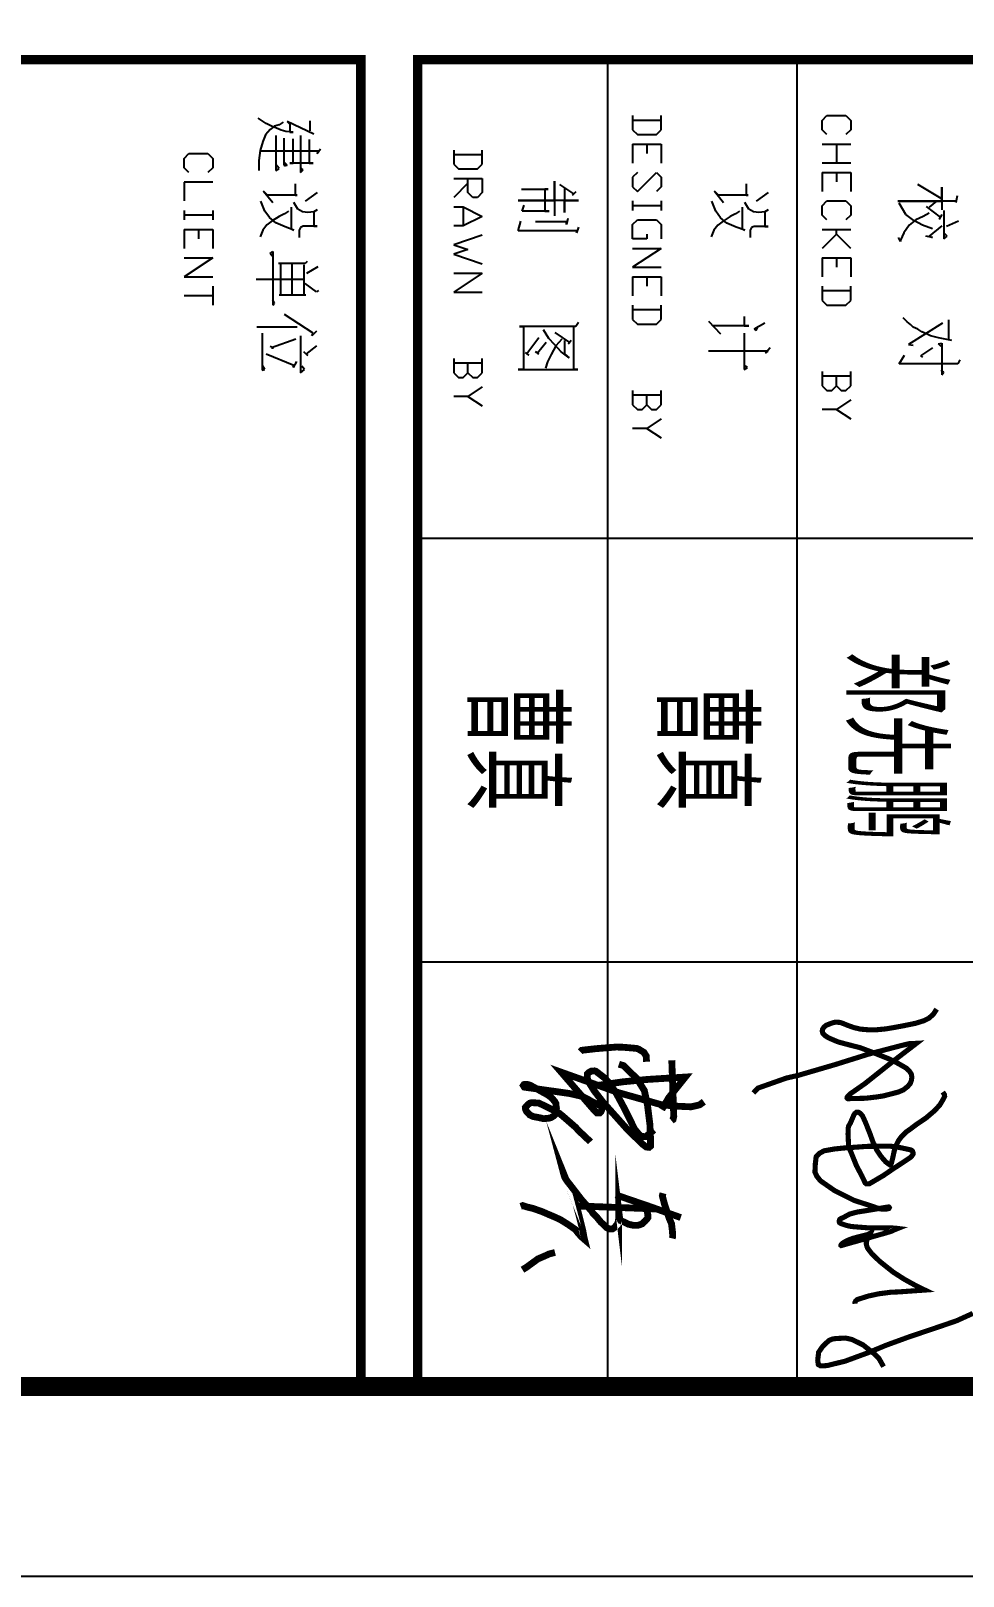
# Model space of a CAD drawing. Extents: x 2506385 to 2810062, y -487803 to -193521.
# Drawn here: x 2653321 to 2658238, y -450039 to -441887 of the extents above; entities that cross this region are included whole.
import ezdxf

# ---------------------------------------------------------------- set-up
doc = ezdxf.new("R2010")
doc.units = 0
doc.header["$LTSCALE"] = 1000
doc.header["$MEASUREMENT"] = 0
doc.layers.add('PUB_TITLE', color=4, linetype='Continuous')
doc.styles.add('TSSD_REIN', font='TSSDENG', dxfattribs={"width": 0.8, "bigfont": 'TSSDCHN'})

# ---------------------------------------------------------------- blocks, each defined once
blk = doc.blocks.new('EWW')
for points, const_width in [([(-158655.6386427155, 278982.1539243665), (-158616.7855607143, 278896.5663970364), (-158581.8899438141, 278794.822341376), (-158531.3507347314, 278644.7176825125), (-158487.5865178688, 278524.8368870141), (-158449.1990084744, 278432.5774198198), (-158403.4209011814, 278308.098344713), (-158380.7766795738, 278215.5034975661), (-158379.1952604598, 278197.3358586775), (-158379.1952604598, 278178.3782897703), (-158385.5209369196, 278167.3196870303), (-158396.5910665861, 278165.7399104973), (-158407.661000388, 278164.1600504569), (-158416.3590013834, 278164.9499804773), (-158436.1269361807, 278167.3196870303), (-158450.359904079, 278168.8994635614), (-158480.4070631193, 278189.4368925113), (-158497.0121596886, 278206.0247548665), (-158512.826546699, 278224.1923937541), (-158519.9429327159, 278239.9904095996), (-158523.1057709439, 278260.5277550402), (-158525.4780954814, 278311.871202149), (-158517.570804043, 278345.8368568821), (-158489.1050641148, 278403.4994101166), (-158444.1658493245, 278460.2535313009), (-158419.1359843167, 278486.3687397256), (-158374.6384465268, 278511.3726680144)], 27), ([(-160260.8268351874, 278791.4904703805), (-160233.7699567548, 278774.1146822656), (-160212.2537253259, 278749.7389232982), (-160200.0181951432, 278725.2934326921), (-160186.4233574776, 278681.8346713786), (-160173.7099151558, 278620.1444688165), (-160163.3613544761, 278564.4515212001), (-160156.6938924922, 278524.9350610292), (-160151.8914630546, 278475.2852993775), (-160151.8307447082, 278430.3795439345), (-160155.2031591649, 278389.2798832832), (-160163.4304950463, 278354.9289090531), (-160175.2915301363, 278321.752432744), (-160181.9488071094, 278305.5283440603), (-160185.589959888, 278296.6546880859), (-160189.5397755525, 278285.1485002614), (-160191.1325548741, 278276.4153432734), (-160191.6022406595, 278266.3308956954), (-160191.6022406595, 278255.4895884311), (-160189.4776861465, 278246.343219291), (-160185.2518851312, 278233.4446199164), (-160180.7824272683, 278221.915265983), (-160175.9187330271, 278209.3689451348), (-160167.4008872772, 278198.9322190327), (-160159.8884609512, 278192.8346674419), (-160152.3758387624, 278188.8478549672), (-160143.4549426793, 278188.3787739929), (-160132.1862052588, 278191.4275915436), (-160121.1523107348, 278202.4500340456), (-160110.1117567776, 278219.5789638087), (-160103.5383102952, 278234.3538035657), (-160088.0257522224, 278271.0378230433), (-160075.4492199777, 278317.2549508442), (-160057.4229223824, 278387.4850660702), (-160028.5315664357, 278464.1608065022), (-159995.9880999106, 278545.4352440983), (-159972.9051392882, 278590.6307825185), (-159950.0129517915, 278630.1743002357), (-159934.7514934617, 278646.8492645072), (-159918.0592366869, 278657.8070695372), (-159900.4131142816, 278660.665649157), (-159884.1977903231, 278657.8070695372), (-159868.9363319895, 278652.5664237458), (-159852.7210080309, 278638.7499555834), (-159834.5979528131, 278615.405055712), (-159823.1129797364, 278588.6302778511), (-159815.4708903639, 278559.0039352886), (-159802.743438503, 278509.662998484), (-159796.8546454834, 278470.7278566211), (-159790.6547147615, 278415.9386644419), (-159789.2239163185, 278360.6730423272), (-159788.5215421619, 278326.2548417873), (-159788.5215421619, 278322.7186543681), (-159789.4573881535, 278320.8088425845), (-159792.1430977008, 278318.8257081932), (-159794.5953354167, 278318.9423729815), (-159796.6973653811, 278319.525613416), (-159799.0328671804, 278321.2754182294), (-159814.7951539329, 278337.2038781699), (-159868.3916296682, 278413.8442099625), (-159919.1752790587, 278477.7363455906), (-159979.048440695, 278553.0642160675), (-160028.1827297455, 278616.8795249425), (-160080.313542953, 278684.7771794978), (-160078.2326664778, 278644.7545594941), (-160066.2388344875, 278595.7398150628), (-160023.7079835127, 278433.3795075826), (-159967.9487594648, 278255.2344624964), (-159911.6501214674, 278062.3195048003), (-159897.1709504707, 277999.1795522459), (-159844.2694060004, 277849.2424163353), (-159818.4339456467, 277824.6625566203)], 27), ([(-159823.3429259865, 278823.522297035), (-159809.4648666161, 278832.7647037604), (-159800.2129576153, 278833.5349251996), (-159786.3350941094, 278826.6030992763), (-159754.7613583284, 278807.9522660668), (-159724.4147207348, 278779.7335004685), (-159685.7604423522, 278734.3617539569), (-159653.4471179454, 278686.0267051007), (-159629.428507196, 278654.6132283327), (-159612.0281961618, 278629.6260022325), (-159589.1900675802, 278606.8115638774), (-159568.5178211576, 278591.2766910172), (-159539.2670517771, 278576.1021678802), (-159509.9955206385, 278567.07171193), (-159477.7107926144, 278560.1914122608), (-159449.730603589, 278553.3111961), (-159440.6908170658, 278549.8710462665), (-159438.8925746961, 278544.8649827158), (-159454.7116624808, 278523.2380699869), (-159480.9778313583, 278499.9698331621)], 27), ([(-159480.9778313583, 278499.9698331621), (-159516.5550606607, 278475.8224766268), (-159535.0763107094, 278467.6598664084), (-159556.3210723756, 278456.776386118), (-159603.1686060207, 278439.9069248587), (-159660.910969591, 278417.0515661403), (-159696.8636733128, 278400.7263457049), (-159706.1242004021, 278393.1078927983), (-159712.1163176878, 278387.1219953401), (-159717.5637326522, 278377.3268296747), (-159717.0190303272, 278368.6200621435), (-159709.9373125287, 278359.3690537894), (-159702.8557905967, 278355.0156282685), (-159659.8213690801, 278336.5136950728), (-159642.934617732, 278326.7185294065), (-159633.6738947763, 278325.0860574692), (-159617.8765480726, 278324.541900157), (-159601.534303183, 278323.9976593344), (-159532.3526032271, 278327.26277023), (-159508.3839382178, 278338.6904078336), (-159435.388930267, 278368.0758213201), (-159379.825571852, 278397.4613183187), (-159343.8728681339, 278414.3306960682), (-159339.5150536823, 278419.7724362127), (-159339.5150536823, 278427.3908891194), (-159339.5150536823, 278436.6418974726), (-159383.1082798487, 278510.7814105293), (-159414.1584667938, 278555.9479706525), (-159475.1898060611, 278648.6189797809), (-159481.7266256718, 278657.325747312), (-159487.7187429576, 278661.6791728321), (-159494.8002648896, 278666.5767556643), (-159501.88198269, 278667.1209129775), (-159509.5082069451, 278664.9442002168), (-159513.8662172633, 278662.2233301434), (-159515.5003242327, 278660.0466173841), (-159517.1346270668, 278656.2374326871), (-159518.224031715, 278654.0607199259), (-159528.574159317, 278607.2616878673), (-159532.3939308769, 278585.9473566022), (-159536.20723887, 278564.1803960204), (-159537.2966435163, 278547.8551755827), (-159537.5344243927, 278488.4701256142), (-159536.5454988165, 278420.6896369141), (-159534.5839045106, 278394.236125655), (-159527.7186182349, 278297.2400847259), (-159522.7784952598, 278251.1240886785), (-159513.3168141639, 278197.477159197), (-159499.2428891605, 278172.2672094069), (-159481.7716747655, 278155.7838192424), (-159443.917703355, 278151.4205394303), (-159400.2398632357, 278149.481331795), (-159378.8863961457, 278159.6622345126), (-159355.106153874, 278178.5696968539), (-159303.0885509981, 278253.3419723352), (-159252.1135408862, 278354.8154525356), (-159222.0111477359, 278448.040974333), (-159211.8678542397, 278476.8189292126), (-159207.0885369482, 278493.5293856347), (-159205.040174166, 278511.9449685151), (-159205.040174166, 278523.8810207471), (-159209.136703864, 278539.9094432881), (-159213.2334294284, 278541.9556284426), (-159215.9643839377, 278540.2505019843), (-159216.9885653297, 278538.8863507104), (-159216.9885653297, 278536.1581316749), (-159216.6471715311, 278534.1119465204), (-159216.3057777344, 278530.3606349071), (-159198.403267218, 278424.5698059131), (-159190.414887408, 278373.547875938), (-159180.0392972736, 278333.4700552006), (-159162.0547190572, 278300.3021805184), (-159154.6088870487, 278284.1969279079), (-159150.8439578658, 278279.7518908819), (-159144.6830044037, 278277.7004445372), (-159139.2066013275, 278277.7004445372), (-159134.4147486372, 278279.0681032711), (-159129.965073202, 278285.5645866417), (-159119.6312024465, 278315.4774552528), (-159114.084875338, 278340.7174689821), (-159111.0037130772, 278377.6540255533), (-159106.0727957862, 278441.7976126345), (-159106.6889890658, 278469.5000300645), (-159106.0714247285, 278557.6267911638), (-159104.8388423047, 278576.0950694503), (-159103.6064557454, 278585.9448512741), (-159097.4439353591, 278570.5546193682), (-159089.3832811324, 278554.5097451713), (-159078.9072119261, 278519.4200331299), (-159013.5503760374, 278288.0037742984), (-159014.5573212507, 278286.7051791172), (-159016.0361067748, 278286.7051791172), (-159017.1114090963, 278287.2423215099), (-159018.4556349295, 278287.9137495016), (-159020.3377077898, 278289.5252601914), (-159021.8162974475, 278290.8681161739), (-159023.2950829698, 278292.3452577544), (-159025.8491708136, 278295.2995409165), (-159027.7310478094, 278298.3881096765), (-159039.6860984026, 278318.6086145942), (-159051.4560559748, 278349.5500039933), (-159062.6064905508, 278391.0114340559), (-159071.8985520082, 278428.1410679314), (-159077.4736713639, 278439.8988242969), (-159078.0931943583, 278442.3741721935), (-159073.7569251268, 278440.5176403932), (-159068.8011329009, 278436.8046603035), (-159066.3232367879, 278434.9482120136), (-159062.6064905508, 278432.4728641161), (-159057.0311753287, 278428.1410679314), (-159044.590377968, 278424.5053354651), (-159033.4399433921, 278420.7923553754), (-159020.4311356975, 278420.7923553754), (-159009.9002241141, 278423.2677032724), (-158999.9886396604, 278426.9805998504), (-158969.6028289406, 278449.9735010937), (-158928.6917867421, 278492.7564918464), (-158872.9210066258, 278562.7455109772), (-158835.1158057565, 278621.7064088611), (-158798.5570937714, 278688.0193597395), (-158778.7341207305, 278729.4808733114), (-158773.969689226, 278661.6071863975), (-158769.3554866633, 278597.2843013201), (-158767.0017693604, 278547.9083720548), (-158759.1563714615, 278486.7762731323), (-158747.3045420556, 278431.7850679811), (-158728.475195369, 278372.2204694804), (-158721.4142393267, 278364.3830508795), (-158713.5686455632, 278360.4642998227), (-158706.5074936582, 278361.248050034)], 27), ([(-159772.1248534492, 277563.5868935939), (-159755.6580380185, 277540.9697916005), (-159748.8878771516, 277512.2268834803), (-159745.3544611468, 277495.1723898049), (-159748.9314898981, 277415.2700091852), (-159756.6512073504, 277339.1095869532), (-159819.4373721054, 277115.3070487408), (-159927.9108930791, 276811.5041437354), (-159731.4717662877, 276981.469069141), (-159713.9146321698, 276999.2300654035), (-159713.9146321698, 277007.6207996844), (-159713.9146321698, 277015.4121480812), (-159720.5142593591, 277021.405561524), (-159728.3136288358, 277024.4022682463), (-159735.5131271651, 277024.4022682463), (-159742.1127543545, 277024.4022682463), (-159750.5122561289, 277020.2069011061), (-159758.9117578997, 277002.2267721258), (-159773.7622901334, 276971.4157989826), (-159782.4007479774, 276957.0330987829), (-159791.5231245088, 276939.4007093739), (-159800.5470459184, 276920.4222348933), (-159802.9219819962, 276910.9330533263), (-159815.1413859057, 276857.2806121199), (-159821.1273007805, 276817.1312225028), (-159849.1838774013, 276616.811739102), (-159857.8931080273, 276611.1230849312), (-159862.9177143781, 276614.4693127912), (-159863.9226356505, 276617.8155406513), (-159864.2576964574, 276622.5002819244), (-159864.2576964574, 276628.1889360952), (-159862.9177143781, 276635.2159923306), (-159861.2429326458, 276642.2431599149), (-159859.2330901066, 276647.5971022202), (-159848.5140169396, 276667.3398688636), (-159843.154610934, 276677.0439519268), (-159809.6602820533, 276737.5411728146), (-159795.7269232853, 276757.8843274708), (-159773.7549778169, 276777.1568718241), (-159762.5216920769, 276783.2478260491), (-159750.5859016052, 276784.2017437275), (-159738.6501111316, 276786.1094677378), (-159717.6428691896, 276784.2017437275), (-159704.7520378961, 276778.9553635176), (-159697.5906680732, 276772.2781624636), (-159688.0418267699, 276756.5391331813), (-159685.1772266107, 276744.6156632658), (-159682.7281227449, 276717.5082334774), (-159685.7512434891, 276706.0313800913), (-159688.7746253891, 276691.5343255699), (-159693.0074122793, 276668.5806187973), (-159695.4262222594, 276659.5199040491), (-159702.6821298955, 276645.02284953), (-159722.0315651225, 276627.505482527), (-159731.1017108189, 276623.277267749), (-159741.9858334272, 276622.0691427556), (-159749.2417410596, 276628.1095450236), (-159757.7073148398, 276635.9621347799), (-159764.9632224722, 276645.6269120248), (-159767.3820324542, 276655.8956404193), (-159764.9632224722, 276693.9504642081), (-159760.730696738, 276702.4071164615), (-159746.8231922316, 276732.0053993454), (-159711.7366063411, 276800.3094459921), (-159703.8758656329, 276809.97411189), (-159696.6196968446, 276819.0348266382), (-159639.7382280158, 276884.4419343052), (-159626.4355565815, 276897.1269126832), (-159610.1092420968, 276912.8320921962), (-159591.36463994, 276933.973722829), (-159576.8525635174, 276948.4707773486), (-159565.3636078408, 276961.155755728), (-159560.5262490327, 276965.3840818545)], 36), ([(-159730.8173139228, 277341.6865119953), (-159792.3992967701, 277377.6508898288), (-159849.2442040166, 277423.079729991), (-159902.2992418541, 277465.6691980497), (-159889.7601852345, 277265.0294780154), (-159877.4117711617, 277137.8764938228), (-159859.1529157741, 277009.1657521524)], 36), ([(-159990.9811935781, 277394.4559641504), (-159695.471663086, 277404.8872605162), (-159678.3146171665, 277401.0463138227), (-159672.1142947136, 277393.3039585133)], 36), ([(-159289.6038619301, 277348.1770939264), (-159275.8786430417, 277344.4376965398), (-159233.4551917186, 277355.6558886957), (-159154.8470011933, 277381.8315590443), (-159128.6440969149, 277393.0496398499), (-159086.22064559, 277398.0354659148), (-159061.2655359677, 277399.2818945944), (-159051.2834398879, 277396.7890372365)], 36), ([(-159161.0857133104, 277441.6615831601), (-159218.4821781761, 277280.868386386), (-159250.9237945715, 277186.1374684707), (-159280.8698216586, 277098.8853453267)], 36), ([(-159970.3941487058, 277115.4147221847), (-159962.1466386656, 277141.3083482366), (-159936.2263032051, 277167.201974289), (-159894.9892753067, 277209.573311762), (-159831.3661114166, 277249.590754088), (-159755.9612380157, 277266.0684655081), (-159652.2793738695, 277279.0153342076), (-159573.3397786918, 277282.546288277), (-159538.0087524897, 277281.8696269318), (-159531.5955893828, 277274.8808743828), (-159533.3445389031, 277259.7385586346), (-159547.9195534813, 277240.5194612858), (-159624.8067379838, 277161.3331591748), (-159712.8472950517, 277082.6595029151), (-159771.2438526156, 277030.4759315038), (-159830.6756197738, 276984.5708883037), (-159879.028811468, 276954.6228691135), (-159898.9434106911, 276948.1706946888), (-159918.7524772699, 276949.2599000968), (-159927.1122836082, 276957.9741001013), (-159934.2000079511, 276970.8639586642), (-159934.927061178, 276986.8400476798), (-159932.3826360388, 276995.0096449805), (-159897.483819999, 277040.2969619278), (-159867.8276740483, 277067.5989165427), (-159811.8834875582, 277104.1693611355), (-159734.4899251035, 277145.7995668151), (-159627.3297484836, 277198.5808218517), (-159589.3772566582, 277230.546807026), (-159587.8889390083, 277257.3091695937), (-159623.6090849342, 277300.4262041231)], 36), ([(-159206.6415900423, 277314.0391752496), (-159222.157662051, 276904.5233099884)], 36), ([(-159983.1671994685, 277261.2286165738), (-160014.2043287049, 277259.2908286247), (-160023.9033336586, 277252.5085151293), (-160032.6324120017, 277247.663989584), (-160039.4218982777, 277236.0371505413), (-160049.1209032296, 277220.5347356014), (-160053.5304914957, 277208.8014479424), (-160054.4902330956, 277196.3361590202), (-160055.9299760687, 277184.8296870859), (-160055.9299760687, 277181.9531247751), (-160059.5613248891, 277139.8044831539), (-160060.7897941342, 277101.7640232481), (-160052.1910317263, 276995.0051910635), (-160043.5922693184, 276918.9242712487), (-160036.2219761538, 276911.5615010173)], 36), ([(-159208.6173605754, 277261.8926410479), (-159175.8022734525, 277268.1394255753), (-159160.8681718803, 277268.7610810446), (-159154.023320921, 277263.7881713402), (-159144.0670791029, 277255.0854401714), (-159135.3552369366, 277245.7611648836), (-159127.8883167265, 277237.6802005311), (-159121.6655350162, 277220.8965050112), (-159120.4211353662, 277215.9234839585), (-159120.4211353662, 277191.0588240861), (-159121.0432046133, 277188.5723135602), (-159126.0213255195, 277165.5725087458), (-159134.7331676877, 277148.7888132264), (-159145.3114787547, 277124.5456974749), (-159154.6453901681, 277119.5727877705), (-159201.3152083962, 277113.9782225965), (-159157.1344506221, 277113.9782225965), (-159144.0670791029, 277113.356567129), (-159126.6436559225, 277107.762001955), (-159107.9081941622, 277091.3873987147), (-159101.0633432029, 277081.4415793042), (-159101.0633432029, 277070.2524489583), (-159102.3077428511, 277062.7930287262), (-159106.0414641092, 277053.4687534384), (-159110.3972546163, 277048.4957323857), (-159138.4436462244, 277019.2223627474), (-159162.7119203641, 276999.3306125798), (-159183.8688036485, 276978.1955514764), (-159193.2027150637, 276973.2226417721), (-159257.3092753349, 276916.9780208585), (-159330.2175148113, 276860.9048757497), (-159346.7676384228, 276847.5211891383), (-159368.0462195559, 276832.5628201626), (-159381.4436899519, 276827.0518772807), (-159393.265094897, 276823.9028465976), (-159315.2437178048, 276855.3939328692), (-159227.7651645245, 276890.0342725199), (-159182.0556102025, 276902.6307292981), (-159094.5770569241, 276924.674500823), (-159055.1722867249, 276931.7600147193), (-159045.7153716946, 276934.1218155697), (-159060.6891687012, 276916.8017570926), (-159082.6289922057, 276897.6432330152), (-159097.7589594072, 276886.3074574494), (-159124.2363367269, 276848.5217615962), (-159149.4531228358, 276808.2169302758), (-159163.3397350034, 276778.5469393278), (-159178.261301175, 276743.0357475495), (-159192.7428225598, 276709.9394695838), (-159209.8586061208, 276660.8374840533), (-159216.880258458, 276630.5872590635), (-159224.3409109658, 276608.2283729096), (-159220.3912152036, 276597.2680625506)], 36), ([(-158976.9714967145, 276778.4350346625), (-158969.1086667741, 276747.0158791495), (-158957.875903344, 276723.4515403542), (-158943.2734675782, 276688.666003007), (-158918.5612313377, 276655.0027414034), (-158898.3424138541, 276626.9498563781), (-158885.9864263108, 276606.7518994156)], 36)]:
    blk.add_lwpolyline(points, dxfattribs=dict(const_width=const_width))
at = {"layer": 'PUB_TITLE'}
for p, q in [((-162743.9059572148, 283054.5627039662), (-162743.9059572148, 276074.9985142956)), ((-160507.7507766748, 283054.5627039662), (-160507.7507766748, 276074.9985142956)), ((-164551.3260381969, 278899.0359736122), (-164516.3260381671, 278892.0359736132)), ((-164523.3260381727, 278895.5359736122), (-164523.3260381727, 278587.5359736616)), ((-164516.3260381671, 278892.0359736132), (-164523.3260381727, 278895.5359736122)), ((-164418.3260380758, 278906.0359736104), (-164390.3260380479, 278843.0359736206)), ((-163788.3260374891, 278871.0359736159), (-163802.3260375021, 278801.0359736271)), ((-163686.8260373923, 278913.0359736094), (-163665.8260373736, 278902.5359736113)), ((-163665.8260373736, 278902.5359736113), (-163665.8260373736, 278594.5359736606)), ((-164537.3260381857, 278815.0359736253), (-164610.8260382547, 278692.5359736448)), ((-164596.8260382416, 278818.5359736243), (-164477.8260381299, 278818.5359736243)), ((-164523.3260381727, 278818.5359736243), (-164596.8260382416, 278818.5359736243)), ((-164523.3260381727, 278587.5359736616), (-164523.3260381727, 278818.5359736243)), ((-164523.3260381727, 278790.535973629), (-164491.8260381429, 278752.0359736355)), ((-164439.3260380926, 278811.5359736253), (-164495.3260381448, 278738.0359736374)), ((-164474.326038128, 278829.0359736234), (-164323.8260379864, 278829.0359736234)), ((-164453.3260381075, 278818.5359736243), (-164428.8260380852, 278804.5359736271)), ((-164428.8260380852, 278804.5359736271), (-164439.3260380926, 278811.5359736253)), ((-164393.8260380516, 278818.5359736243), (-164337.8260379995, 278752.0359736355)), ((-164337.8260379995, 278846.5359736197), (-164348.3260380107, 278836.0359736215)), ((-164348.3260380107, 278836.0359736215), (-164348.3260380107, 278832.5359736225)), ((-164323.8260379864, 278829.0359736234), (-164337.8260379995, 278846.5359736197)), ((-163896.8260375897, 278853.5359736187), (-163791.8260374891, 278853.5359736187)), ((-163879.3260375711, 278822.0359736243), (-163767.3260374668, 278643.5359736523)), ((-163802.3260375021, 278801.0359736271), (-163809.3260375077, 278773.0359736318)), ((-163774.3260374742, 278818.5359736243), (-163606.3260373177, 278818.5359736243)), ((-163770.8260374723, 278801.0359736271), (-163774.3260374742, 278818.5359736243)), ((-163756.8260374593, 278815.0359736253), (-163770.8260374723, 278801.0359736271)), ((-163620.3260373326, 278829.0359736234), (-163630.8260373401, 278815.0359736253)), ((-163606.3260373177, 278818.5359736243), (-163620.3260373326, 278829.0359736234)), ((-164460.326038115, 278752.0359736355), (-164442.8260380982, 278720.5359736402)), ((-164442.8260380982, 278720.5359736402), (-164425.3260380814, 278682.0359736467)), ((-164397.3260380554, 278717.0359736411), (-164421.8260380777, 278671.5359736485)), ((-164376.3260380367, 278769.5359736327), (-164397.3260380554, 278717.0359736411)), ((-164330.8260379939, 278769.5359736327), (-164337.8260379995, 278734.5359736383)), ((-164337.8260379995, 278752.0359736355), (-164330.8260379939, 278769.5359736327)), ((-163833.8260375301, 278713.5359736411), (-163847.8260375413, 278692.5359736448)), ((-163823.3260375189, 278738.0359736374), (-163833.8260375301, 278713.5359736411)), ((-163812.8260375115, 278759.0359736346), (-163823.3260375189, 278738.0359736374)), ((-163809.3260375077, 278773.0359736318), (-163812.8260375115, 278759.0359736346)), ((-163749.8260374519, 278769.5359736327), (-163707.8260374127, 278706.535973643)), ((-163707.8260374127, 278706.535973643), (-163700.8260374072, 278717.0359736411)), ((-164453.3260381075, 278629.5359736551), (-164512.8260381634, 278594.5359736606)), ((-164421.8260380777, 278671.5359736485), (-164453.3260381075, 278629.5359736551)), ((-164425.3260380814, 278682.0359736467), (-164397.3260380554, 278647.0359736523)), ((-164397.3260380554, 278647.0359736523), (-164355.3260380162, 278619.0359736569)), ((-163886.3260375785, 278636.5359736541), (-163907.326037599, 278615.5359736569)), ((-163872.3260375673, 278654.0359736513), (-163886.3260375785, 278636.5359736541)), ((-163858.3260375543, 278668.0359736485), (-163872.3260375673, 278654.0359736513)), ((-163847.8260375413, 278692.5359736448), (-163858.3260375543, 278668.0359736485)), ((-163767.3260374668, 278643.5359736523), (-163763.8260374649, 278668.0359736485)), ((-163665.8260373736, 278594.5359736606), (-163711.3260374146, 278622.535973656)), ((-164355.3260380162, 278619.0359736569), (-164316.8260379808, 278601.5359736597)), ((-164309.8260379734, 278601.5359736597), (-164330.8260379939, 278591.0359736606)), ((-164316.8260379808, 278601.5359736597), (-164309.8260379734, 278601.5359736597)), ((-164974.242418498, 278313.0178459128), (-164949.2424184757, 278338.0178459091)), ((-164974.242418498, 278213.0178459287), (-164974.242418498, 278313.0178459128)), ((-164949.2424184757, 278338.0178459091), (-164899.2424184291, 278338.0178459091)), ((-164899.2424184291, 278338.0178459091), (-164874.2424184049, 278313.0178459128)), ((-164824.2424183565, 278188.0178459333), (-164824.2424183565, 278338.0178459091)), ((-164724.2424182652, 278338.0178459091), (-164724.2424182652, 278188.0178459333)), ((-164674.2424182186, 278338.0178459091), (-164574.2424181255, 278338.0178459091)), ((-164674.2424182186, 278188.0178459333), (-164674.2424182186, 278338.0178459091)), ((-164524.2424180789, 278313.0178459128), (-164499.2424180566, 278338.0178459091)), ((-164524.2424180789, 278213.0178459287), (-164524.2424180789, 278313.0178459128)), ((-164499.2424180566, 278338.0178459091), (-164449.24241801, 278338.0178459091)), ((-164449.24241801, 278338.0178459091), (-164424.2424179839, 278313.0178459128)), ((-164374.2424179392, 278188.0178459333), (-164374.2424179392, 278338.0178459091)), ((-164274.2424178461, 278338.0178459091), (-164349.2424179169, 278263.0178459212)), ((-164224.2424177977, 278338.0178459091), (-164124.2424177064, 278338.0178459091)), ((-164224.2424177977, 278188.0178459333), (-164224.2424177977, 278338.0178459091)), ((-163999.2424175891, 278338.0178459091), (-164074.2424176598, 278338.0178459091)), ((-164049.2424176375, 278338.0178459091), (-164049.2424176375, 278188.0178459333)), ((-163974.2424175667, 278313.0178459128), (-163999.2424175891, 278338.0178459091)), ((-163974.2424175667, 278213.0178459287), (-163974.2424175667, 278313.0178459128)), ((-163549.2424171718, 278338.0178459091), (-163624.2424172389, 278338.0178459091)), ((-163599.2424172165, 278338.0178459091), (-163599.2424172165, 278188.0178459333)), ((-163524.2424171476, 278313.0178459128), (-163549.2424171718, 278338.0178459091)), ((-163524.2424171476, 278288.0178459175), (-163524.2424171476, 278313.0178459128)), ((-163474.242417101, 278338.0178459091), (-163424.2424170526, 278263.0178459212)), ((-163424.2424170526, 278263.0178459212), (-163374.2424170079, 278338.0178459091)), ((-164824.2424183565, 278263.0178459212), (-164724.2424182652, 278263.0178459212)), ((-164674.2424182186, 278263.0178459212), (-164624.2424181702, 278263.0178459212)), ((-164349.2424179169, 278263.0178459212), (-164374.2424179392, 278263.0178459212)), ((-164349.2424179169, 278263.0178459212), (-164274.2424178461, 278188.0178459333)), ((-164224.2424177977, 278263.0178459212), (-164174.242417753, 278263.0178459212)), ((-163549.2424171718, 278263.0178459212), (-163599.2424172165, 278263.0178459212)), ((-163549.2424171718, 278263.0178459212), (-163524.2424171476, 278288.0178459175)), ((-163524.2424171476, 278238.0178459249), (-163549.2424171718, 278263.0178459212)), ((-163524.2424171476, 278213.0178459287), (-163524.2424171476, 278238.0178459249)), ((-163424.2424170526, 278263.0178459212), (-163424.2424170526, 278188.0178459333)), ((-164949.2424184757, 278188.0178459333), (-164974.242418498, 278213.0178459287)), ((-164899.2424184291, 278188.0178459333), (-164949.2424184757, 278188.0178459333)), ((-164874.2424184049, 278213.0178459287), (-164899.2424184291, 278188.0178459333)), ((-164674.2424182186, 278188.0178459333), (-164574.2424181255, 278188.0178459333)), ((-164499.2424180566, 278188.0178459333), (-164524.2424180789, 278213.0178459287)), ((-164449.24241801, 278188.0178459333), (-164499.2424180566, 278188.0178459333)), ((-164424.2424179839, 278213.0178459287), (-164449.24241801, 278188.0178459333)), ((-164224.2424177977, 278188.0178459333), (-164124.2424177064, 278188.0178459333)), ((-164074.2424176598, 278188.0178459333), (-163999.2424175891, 278188.0178459333)), ((-163999.2424175891, 278188.0178459333), (-163974.2424175667, 278213.0178459287)), ((-163624.2424172389, 278188.0178459333), (-163549.2424171718, 278188.0178459333)), ((-163549.2424171718, 278188.0178459333), (-163524.2424171476, 278213.0178459287)), ((-165269.7518134492, 278054.5627047671), (-158269.7518069299, 278054.5627047671)), ((-164568.8260382155, 277902.5359737715), (-164523.3260381727, 277839.5359737817)), ((-164477.8260381299, 277902.5359737715), (-164467.3260381205, 277885.0359737743)), ((-164390.3260380479, 277902.5359737715), (-164390.3260380479, 277829.0359737827)), ((-164390.3260380479, 277885.0359737743), (-164390.3260380479, 277902.5359737715)), ((-163749.8260374519, 277913.0359737696), (-163721.8260374258, 277888.5359737733)), ((-163732.326037437, 277902.5359737715), (-163732.326037437, 277587.5359738218)), ((-163721.8260374258, 277888.5359737733), (-163732.326037437, 277902.5359737715)), ((-164467.3260381205, 277825.5359737836), (-164481.3260381336, 277801.0359737873)), ((-164467.3260381205, 277885.0359737743), (-164463.826038115, 277853.5359737789)), ((-164463.826038115, 277853.5359737789), (-164467.3260381205, 277825.5359737836)), ((-164463.826038115, 277885.0359737743), (-164390.3260380479, 277885.0359737743)), ((-164390.3260380479, 277829.0359737827), (-164383.3260380405, 277815.0359737854)), ((-164383.3260380405, 277815.0359737854), (-164369.3260380293, 277808.0359737864)), ((-164369.3260380293, 277808.0359737864), (-164330.8260379939, 277808.0359737864)), ((-163879.3260375711, 277885.0359737743), (-163847.8260375413, 277829.0359737827)), ((-163840.8260375375, 277839.5359737817), (-163861.8260375562, 277850.0359737799)), ((-163847.8260375413, 277829.0359737827), (-163840.8260375375, 277839.5359737817)), ((-164614.3260382565, 277787.0359737901), (-164554.8260382025, 277787.0359737901)), ((-164554.8260382025, 277797.5359737882), (-164554.8260382025, 277640.0359738134)), ((-164554.8260382025, 277787.0359737901), (-164554.8260382025, 277797.5359737882)), ((-164481.3260381336, 277801.0359737873), (-164516.3260381671, 277780.035973791)), ((-164491.8260381429, 277766.0359737929), (-164376.3260380367, 277766.0359737929)), ((-164470.8260381224, 277752.0359737957), (-164456.8260381112, 277731.0359737985)), ((-164456.8260381112, 277731.0359737985), (-164442.8260380982, 277703.0359738031)), ((-164386.826038046, 277734.5359737985), (-164407.8260380628, 277685.5359738059)), ((-164369.3260380293, 277780.035973791), (-164386.826038046, 277734.5359737985)), ((-164376.3260380367, 277766.0359737929), (-164369.3260380293, 277780.035973791)), ((-163914.3260376065, 277776.535973791), (-163865.3260375599, 277776.535973791)), ((-163865.3260375599, 277801.0359737873), (-163865.3260375599, 277608.535973818)), ((-163865.3260375599, 277776.535973791), (-163865.3260375599, 277801.0359737873)), ((-163826.8260375245, 277776.535973791), (-163634.3260373457, 277776.535973791)), ((-163644.826037355, 277794.0359737882), (-163655.3260373625, 277776.535973791)), ((-163634.3260373457, 277776.535973791), (-163644.826037355, 277794.0359737882)), ((-164575.8260382193, 277619.0359738171), (-164516.3260381671, 277668.0359738087)), ((-164435.8260380907, 277650.5359738115), (-164470.8260381224, 277626.0359738152)), ((-164442.8260380982, 277703.0359738031), (-164418.3260380758, 277664.5359738097)), ((-164407.8260380628, 277685.5359738059), (-164435.8260380907, 277650.5359738115)), ((-164418.3260380758, 277664.5359738097), (-164397.3260380554, 277636.5359738134)), ((-163889.8260375822, 277587.5359738218), (-163823.3260375189, 277650.5359738115)), ((-164554.8260382025, 277640.0359738134), (-164575.8260382193, 277619.0359738171)), ((-164470.8260381224, 277626.0359738152), (-164523.3260381727, 277605.035973819)), ((-164397.3260380554, 277636.5359738134), (-164369.3260380293, 277615.5359738171)), ((-164369.3260380293, 277615.5359738171), (-164334.3260379958, 277601.535973819)), ((-164899.2424184291, 277338.0178460693), (-164974.242418498, 277338.0178460693)), ((-164949.2424184757, 277338.0178460693), (-164949.2424184757, 277188.0178460935)), ((-164874.2424184049, 277313.017846073), (-164899.2424184291, 277338.0178460693)), ((-164824.2424183565, 277338.0178460693), (-164724.2424182652, 277338.0178460693)), ((-164824.2424183565, 277188.0178460935), (-164824.2424183565, 277338.0178460693)), ((-164674.2424182186, 277313.017846073), (-164649.2424181963, 277338.0178460693)), ((-164649.2424181963, 277338.0178460693), (-164599.2424181479, 277338.0178460693)), ((-164599.2424181479, 277338.0178460693), (-164574.2424181255, 277313.017846073)), ((-164524.2424180789, 277338.0178460693), (-164474.2424180324, 277338.0178460693)), ((-164499.2424180566, 277338.0178460693), (-164499.2424180566, 277188.0178460935)), ((-164424.2424179839, 277313.017846073), (-164399.2424179616, 277338.0178460693)), ((-164399.2424179616, 277338.0178460693), (-164324.2424178927, 277338.0178460693)), ((-164274.2424178461, 277338.0178460693), (-164174.242417753, 277188.0178460935)), ((-164274.2424178461, 277188.0178460935), (-164274.2424178461, 277338.0178460693)), ((-164174.242417753, 277188.0178460935), (-164174.242417753, 277338.0178460693)), ((-164124.2424177064, 277338.0178460693), (-164024.2424176114, 277338.0178460693)), ((-164124.2424177064, 277188.0178460935), (-164124.2424177064, 277338.0178460693)), ((-163899.2424174978, 277338.0178460693), (-163974.2424175667, 277338.0178460693)), ((-163949.2424175444, 277338.0178460693), (-163949.2424175444, 277188.0178460935)), ((-163874.2424174736, 277313.017846073), (-163899.2424174978, 277338.0178460693)), ((-163449.2424170787, 277338.0178460693), (-163524.2424171476, 277338.0178460693)), ((-163499.2424171253, 277338.0178460693), (-163499.2424171253, 277188.0178460935)), ((-163424.2424170526, 277313.017846073), (-163449.2424170787, 277338.0178460693)), ((-163374.2424170079, 277338.0178460693), (-163324.2424169614, 277263.0178460814)), ((-163324.2424169614, 277263.0178460814), (-163274.2424169148, 277338.0178460693)), ((-164874.2424184049, 277213.0178460889), (-164874.2424184049, 277313.017846073)), ((-164824.2424183565, 277263.0178460814), (-164774.2424183118, 277263.0178460814)), ((-164574.2424181255, 277213.0178460889), (-164674.2424182186, 277313.017846073)), ((-164424.2424179839, 277213.0178460889), (-164424.2424179839, 277313.017846073)), ((-164349.2424179169, 277263.0178460814), (-164324.2424178927, 277263.0178460814)), ((-164324.2424178927, 277263.0178460814), (-164324.2424178927, 277188.0178460935)), ((-164124.2424177064, 277263.0178460814), (-164074.2424176598, 277263.0178460814)), ((-163874.2424174736, 277213.0178460889), (-163874.2424174736, 277313.017846073)), ((-163449.2424170787, 277263.0178460814), (-163499.2424171253, 277263.0178460814)), ((-163449.2424170787, 277263.0178460814), (-163424.2424170526, 277288.0178460767)), ((-163424.2424170526, 277238.0178460851), (-163449.2424170787, 277263.0178460814)), ((-163424.2424170526, 277288.0178460767), (-163424.2424170526, 277313.017846073)), ((-163424.2424170526, 277213.0178460889), (-163424.2424170526, 277238.0178460851)), ((-163324.2424169614, 277263.0178460814), (-163324.2424169614, 277188.0178460935)), ((-164974.242418498, 277188.0178460935), (-164899.2424184291, 277188.0178460935)), ((-164899.2424184291, 277188.0178460935), (-164874.2424184049, 277213.0178460889)), ((-164824.2424183565, 277188.0178460935), (-164724.2424182652, 277188.0178460935)), ((-164674.2424182186, 277213.0178460889), (-164649.2424181963, 277188.0178460935)), ((-164649.2424181963, 277188.0178460935), (-164599.2424181479, 277188.0178460935)), ((-164599.2424181479, 277188.0178460935), (-164574.2424181255, 277213.0178460889)), ((-164524.2424180789, 277188.0178460935), (-164474.2424180324, 277188.0178460935)), ((-164399.2424179616, 277188.0178460935), (-164424.2424179839, 277213.0178460889)), ((-164324.2424178927, 277188.0178460935), (-164399.2424179616, 277188.0178460935)), ((-164124.2424177064, 277188.0178460935), (-164024.2424176114, 277188.0178460935)), ((-163974.2424175667, 277188.0178460935), (-163899.2424174978, 277188.0178460935)), ((-163899.2424174978, 277188.0178460935), (-163874.2424174736, 277213.0178460889)), ((-163524.2424171476, 277188.0178460935), (-163449.2424170787, 277188.0178460935)), ((-163449.2424170787, 277188.0178460935), (-163424.2424170526, 277213.0178460889)), ((-165269.7518134492, 277054.5627049264), (-158269.7518069299, 277054.5627049264)), ((-164561.8260382081, 276878.0359739354), (-164610.8260382547, 276804.5359739475)), ((-164589.8260382342, 276829.0359739428), (-164463.826038115, 276829.0359739428)), ((-164572.3260382193, 276888.5359739335), (-164554.8260382025, 276871.0359739363)), ((-164554.8260382025, 276871.0359739363), (-164561.8260382081, 276878.0359739354)), ((-164526.8260381746, 276902.5359739317), (-164526.8260381746, 276584.035973982)), ((-164526.8260381746, 276829.0359739428), (-164526.8260381746, 276902.5359739317)), ((-164463.826038115, 276829.0359739428), (-164526.8260381746, 276829.0359739428)), ((-164432.3260380889, 276846.53597394), (-164400.8260380591, 276839.535973941)), ((-164414.8260380703, 276839.535973941), (-164414.8260380703, 276675.035973968)), ((-164400.8260380591, 276839.535973941), (-164414.8260380703, 276839.535973941)), ((-164386.826038046, 276902.5359739317), (-164355.3260380162, 276892.0359739326)), ((-164365.8260380256, 276895.5359739326), (-164365.8260380256, 276584.035973982)), ((-164355.3260380162, 276892.0359739326), (-164365.8260380256, 276895.5359739326)), ((-163882.8260375767, 276902.5359739317), (-163861.8260375562, 276888.5359739335)), ((-163861.8260375562, 276888.5359739335), (-163861.8260375562, 276591.035973981)), ((-163634.3260373457, 276878.0359739354), (-163861.8260375562, 276878.0359739354)), ((-163777.8260374779, 276857.0359739382), (-163830.3260375264, 276780.0359739512)), ((-163788.3260374891, 276864.0359739373), (-163770.8260374723, 276850.03597394)), ((-163788.3260374891, 276829.0359739428), (-163718.3260374221, 276829.0359739428)), ((-163770.8260374723, 276850.03597394), (-163777.8260374779, 276857.0359739382)), ((-163697.3260374034, 276853.5359739391), (-163728.8260374332, 276811.5359739456)), ((-163718.3260374221, 276829.0359739428), (-163697.3260374034, 276853.5359739391)), ((-163634.3260373457, 276899.0359739317), (-163634.3260373457, 276878.0359739354)), ((-163634.3260373457, 276584.035973982), (-163634.3260373457, 276899.0359739317)), ((-164628.3260382714, 276776.5359739512), (-164446.3260381001, 276776.5359739512)), ((-164526.8260381746, 276776.5359739512), (-164628.3260382714, 276776.5359739512)), ((-164526.8260381746, 276584.035973982), (-164526.8260381746, 276776.5359739512)), ((-164470.8260381224, 276748.5359739559), (-164470.8260381224, 276605.0359739792)), ((-164470.8260381224, 276724.0359739596), (-164470.8260381224, 276748.5359739559)), ((-163767.3260374668, 276776.5359739512), (-163798.8260374966, 276745.0359739568)), ((-163795.3260374947, 276815.0359739456), (-163760.326037463, 276783.5359739503)), ((-163728.8260374332, 276811.5359739456), (-163767.3260374668, 276776.5359739512)), ((-163760.326037463, 276783.5359739503), (-163714.8260374202, 276759.035973954)), ((-163714.8260374202, 276759.035973954), (-163676.3260373848, 276738.0359739577)), ((-164586.3260382323, 276741.5359739568), (-164586.3260382323, 276724.0359739596)), ((-164586.3260382323, 276601.5359739792), (-164586.3260382323, 276741.5359739568)), ((-164586.3260382323, 276724.0359739596), (-164470.8260381224, 276724.0359739596)), ((-163798.8260374966, 276745.0359739568), (-163844.3260375413, 276717.0359739605)), ((-163802.3260375021, 276692.5359739652), (-163718.3260374221, 276629.5359739754)), ((-163777.8260374779, 276731.0359739587), (-163721.8260374258, 276685.5359739661)), ((-163718.3260374221, 276692.5359739652), (-163728.8260374332, 276675.035973968)), ((-163721.8260374258, 276685.5359739661), (-163718.3260374221, 276692.5359739652)), ((-163676.3260373848, 276738.0359739577), (-163641.3260373513, 276727.5359739596)), ((-164470.8260381224, 276605.0359739792), (-164502.3260381522, 276615.5359739773)), ((-164365.8260380256, 276584.035973982), (-164418.3260380758, 276598.0359739801)), ((-163861.8260375562, 276612.0359739782), (-163634.3260373457, 276612.0359739782)), ((-163861.8260375562, 276591.035973981), (-163861.8260375562, 276612.0359739782)), ((-163711.3260374146, 276640.0359739736), (-163725.3260374295, 276622.5359739764)), ((-163718.3260374221, 276629.5359739754), (-163711.3260374146, 276640.0359739736)), ((-163634.3260373457, 276612.0359739782), (-163634.3260373457, 276584.035973982)), ((-164717.9626618924, 276394.4728193488), (-164792.9626619595, 276394.4728193488)), ((-164767.9626619371, 276394.4728193488), (-164767.9626619371, 276244.472819373)), ((-164692.9626618682, 276369.4728193535), (-164717.9626618924, 276394.4728193488)), ((-164692.9626618682, 276269.4728193693), (-164692.9626618682, 276369.4728193535)), ((-164642.9626618216, 276394.4728193488), (-164567.9626617508, 276394.4728193488)), ((-164642.9626618216, 276244.472819373), (-164642.9626618216, 276394.4728193488)), ((-164567.9626617508, 276394.4728193488), (-164542.9626617285, 276369.4728193535)), ((-164542.9626617285, 276344.4728193572), (-164567.9626617508, 276319.4728193609)), ((-164542.9626617285, 276369.4728193535), (-164542.9626617285, 276344.4728193572)), ((-164492.9626616819, 276294.4728193656), (-164442.9626616354, 276394.4728193488)), ((-164442.9626616354, 276394.4728193488), (-164392.9626615869, 276294.4728193656)), ((-164342.9626615422, 276394.4728193488), (-164292.9626614957, 276244.472819373)), ((-164242.9626614491, 276244.472819373), (-164192.9626614007, 276394.4728193488)), ((-164142.962661356, 276394.4728193488), (-164042.9626612628, 276244.472819373)), ((-164142.962661356, 276244.472819373), (-164142.962661356, 276394.4728193488)), ((-164042.9626612628, 276244.472819373), (-164042.9626612628, 276394.4728193488)), ((-163617.962660868, 276394.4728193488), (-163692.9626609369, 276394.4728193488)), ((-163667.9626609145, 276394.4728193488), (-163667.9626609145, 276244.472819373)), ((-163592.9626608419, 276369.4728193535), (-163617.962660868, 276394.4728193488)), ((-163617.962660868, 276319.4728193609), (-163592.9626608419, 276344.4728193572)), ((-163592.9626608419, 276344.4728193572), (-163592.9626608419, 276369.4728193535)), ((-163542.9626607972, 276394.4728193488), (-163492.9626607506, 276319.4728193609)), ((-163492.9626607506, 276319.4728193609), (-163442.962660704, 276394.4728193488)), ((-164717.9626618924, 276244.472819373), (-164692.9626618682, 276269.4728193693)), ((-164567.9626617508, 276319.4728193609), (-164642.9626618216, 276319.4728193609)), ((-164617.9626617993, 276319.4728193609), (-164542.9626617285, 276244.472819373)), ((-164492.9626616819, 276294.4728193656), (-164392.9626615869, 276294.4728193656)), ((-164492.9626616819, 276244.472819373), (-164492.9626616819, 276294.4728193656)), ((-164392.9626615869, 276294.4728193656), (-164392.9626615869, 276244.472819373)), ((-164292.9626614957, 276244.472819373), (-164267.9626614733, 276319.4728193609)), ((-164267.9626614733, 276319.4728193609), (-164242.9626614491, 276244.472819373)), ((-163617.962660868, 276319.4728193609), (-163667.9626609145, 276319.4728193609)), ((-163592.9626608419, 276294.4728193656), (-163617.962660868, 276319.4728193609)), ((-163617.962660868, 276244.472819373), (-163592.9626608419, 276269.4728193693)), ((-163592.9626608419, 276269.4728193693), (-163592.9626608419, 276294.4728193656)), ((-163492.9626607506, 276319.4728193609), (-163492.9626607506, 276244.472819373)), ((-164792.9626619595, 276244.472819373), (-164717.9626618924, 276244.472819373)), ((-163692.9626609369, 276244.472819373), (-163617.962660868, 276244.472819373)), ((-164796.5946731551, 275541.3259932511), (-164772.0946731328, 275523.8259932538)), ((-164786.0946731439, 275530.825993252), (-164786.0946731439, 275226.3259933013)), ((-164772.0946731328, 275523.8259932538), (-164786.0946731439, 275530.825993252)), ((-164569.0946729409, 275523.8259932538), (-164523.5946729018, 275460.8259932632)), ((-164478.0946728571, 275523.8259932538), (-164467.5946728496, 275506.3259932566)), ((-164390.5946727751, 275523.8259932538), (-164390.5946727751, 275450.325993265)), ((-164390.5946727751, 275506.3259932566), (-164390.5946727751, 275523.8259932538)), ((-164177.0946725758, 275527.3259932529), (-164142.0946725442, 275467.8259932622)), ((-164051.0946724585, 275530.825993252), (-164044.0946724548, 275520.3259932538)), ((-164947.0946732929, 275485.3259932594), (-164894.5946732445, 275485.3259932594)), ((-164877.0946732296, 275506.3259932566), (-164943.5946732911, 275366.325993279)), ((-164849.0946732017, 275481.8259932604), (-164723.0946730843, 275481.8259932604)), ((-164723.0946730843, 275502.8259932566), (-164723.0946730843, 275380.3259932762)), ((-164723.0946730843, 275481.8259932604), (-164723.0946730843, 275502.8259932566)), ((-164688.0946730527, 275450.325993265), (-164698.594673062, 275436.3259932678)), ((-164674.0946730396, 275436.3259932678), (-164688.0946730527, 275450.325993265)), ((-164467.5946728496, 275446.825993266), (-164481.5946728608, 275422.3259932697)), ((-164467.5946728496, 275506.3259932566), (-164464.094672844, 275474.8259932613)), ((-164464.094672844, 275474.8259932613), (-164467.5946728496, 275446.825993266)), ((-164464.094672844, 275506.3259932566), (-164390.5946727751, 275506.3259932566)), ((-164390.5946727751, 275450.325993265), (-164383.5946727695, 275436.3259932678)), ((-164205.0946726038, 275471.3259932622), (-164194.5946725926, 275460.8259932632)), ((-164194.5946725926, 275460.8259932632), (-164194.5946725926, 275320.8259932855)), ((-164187.5946725889, 275453.825993265), (-164026.5946724361, 275453.825993265)), ((-164110.5946725144, 275450.325993265), (-164110.5946725144, 275201.8259933051)), ((-164044.0946724548, 275520.3259932538), (-164089.5946724957, 275460.8259932632)), ((-164026.5946724361, 275464.3259932632), (-164026.5946724361, 275324.3259932855)), ((-163827.0946722499, 275502.8259932566), (-163925.094672343, 275352.3259932809)), ((-163837.594672261, 275520.3259932538), (-163813.0946722387, 275495.8259932576)), ((-163813.0946722387, 275495.8259932576), (-163827.0946722499, 275502.8259932566)), ((-163760.5946721884, 275520.3259932538), (-163715.0946721456, 275464.3259932632)), ((-163708.0946721418, 275474.8259932613), (-163729.0946721586, 275453.825993265)), ((-163715.0946721456, 275464.3259932632), (-163708.0946721418, 275474.8259932613)), ((-163634.594672071, 275457.3259932641), (-163652.0946720897, 275443.325993266)), ((-163617.0946720543, 275436.3259932678), (-163634.594672071, 275457.3259932641)), ((-164943.5946732911, 275366.325993279), (-164929.594673278, 275380.3259932762)), ((-164929.594673278, 275380.3259932762), (-164887.5946732389, 275380.3259932762)), ((-164887.5946732389, 275397.8259932734), (-164891.0946732408, 275359.3259932799)), ((-164887.5946732389, 275380.3259932762), (-164887.5946732389, 275397.8259932734)), ((-164870.0946732222, 275436.3259932678), (-164674.0946730396, 275436.3259932678)), ((-164723.0946730843, 275397.8259932734), (-164852.5946732073, 275397.8259932734)), ((-164716.0946730806, 275362.825993279), (-164726.5946730881, 275352.3259932809)), ((-164723.0946730843, 275380.3259932762), (-164723.0946730843, 275397.8259932734)), ((-164709.0946730732, 275352.3259932809), (-164716.0946730806, 275366.325993279)), ((-164712.594673075, 275366.325993279), (-164716.0946730806, 275362.825993279)), ((-164712.594673075, 275348.8259932818), (-164712.594673075, 275366.325993279)), ((-164614.5946729837, 275408.3259932715), (-164555.0946729279, 275408.3259932715)), ((-164555.0946729279, 275418.8259932706), (-164555.0946729279, 275261.3259932958)), ((-164555.0946729279, 275408.3259932715), (-164555.0946729279, 275418.8259932706)), ((-164481.5946728608, 275422.3259932697), (-164516.5946728943, 275401.3259932734)), ((-164492.094672872, 275387.3259932753), (-164376.5946727621, 275387.3259932753)), ((-164471.0946728496, 275373.3259932771), (-164457.0946728366, 275352.3259932809)), ((-164369.5946727565, 275401.3259932734), (-164387.0946727714, 275355.8259932799)), ((-164383.5946727695, 275436.3259932678), (-164369.5946727565, 275429.3259932688)), ((-164376.5946727621, 275387.3259932753), (-164369.5946727565, 275401.3259932734)), ((-164369.5946727565, 275429.3259932688), (-164331.0946727192, 275429.3259932688)), ((-164191.0946725889, 275390.8259932743), (-164026.5946724361, 275390.8259932743)), ((-163858.5946722797, 275418.8259932706), (-163858.5946722797, 275205.3259933041)), ((-163813.0946722387, 275436.3259932678), (-163617.0946720543, 275436.3259932678)), ((-163795.5946722238, 275411.8259932715), (-163750.0946721791, 275282.325993292)), ((-163655.5946720915, 275401.3259932734), (-163715.0946721456, 275254.3259932967)), ((-163676.594672112, 275415.3259932706), (-163645.0946720822, 275397.8259932734)), ((-163645.0946720822, 275397.8259932734), (-163655.5946720915, 275401.3259932734)), ((-164940.0946732892, 275345.3259932818), (-164926.0946732743, 275324.3259932855)), ((-164919.0946732669, 275282.325993292), (-164933.0946732818, 275254.3259932967)), ((-164926.0946732743, 275324.3259932855), (-164919.0946732669, 275299.8259932892)), ((-164908.5946732594, 275310.3259932874), (-164919.0946732669, 275282.325993292)), ((-164919.0946732669, 275299.8259932892), (-164901.594673252, 275275.325993293)), ((-164898.0946732482, 275334.8259932837), (-164908.5946732594, 275310.3259932874)), ((-164891.0946732408, 275359.3259932799), (-164898.0946732482, 275334.8259932837)), ((-164870.0946732222, 275306.8259932883), (-164684.5946730508, 275306.8259932883)), ((-164856.0946732091, 275348.8259932818), (-164712.594673075, 275348.8259932818)), ((-164695.0946730583, 275324.3259932855), (-164716.0946730806, 275306.8259932883)), ((-164684.5946730508, 275306.8259932883), (-164695.0946730583, 275324.3259932855)), ((-164576.0946729484, 275240.3259932986), (-164516.5946728943, 275289.3259932911)), ((-164457.0946728366, 275352.3259932809), (-164443.0946728236, 275324.3259932855)), ((-164443.0946728236, 275324.3259932855), (-164418.5946728012, 275285.8259932911)), ((-164408.0946727919, 275306.8259932883), (-164436.0946728198, 275271.8259932939)), ((-164418.5946728012, 275285.8259932911), (-164397.5946727826, 275257.8259932958)), ((-164387.0946727714, 275355.8259932799), (-164408.0946727919, 275306.8259932883)), ((-164257.5946726522, 275289.3259932911), (-163974.0946723877, 275289.3259932911)), ((-164247.094672641, 275275.325993293), (-164257.5946726522, 275289.3259932911)), ((-164233.094672628, 275285.8259932911), (-164247.094672641, 275275.325993293)), ((-164194.5946725926, 275331.3259932846), (-164026.5946724361, 275331.3259932846)), ((-163984.594672397, 275299.8259932892), (-163998.5946724101, 275289.3259932911)), ((-163974.0946723877, 275289.3259932911), (-163984.594672397, 275299.8259932892)), ((-163750.0946721791, 275292.8259932902), (-163757.0946721865, 275275.325993293)), ((-163750.0946721791, 275282.325993292), (-163750.0946721791, 275292.8259932902)), ((-164933.0946732818, 275254.3259932967), (-164961.094673306, 275212.3259933032)), ((-164901.594673252, 275275.325993293), (-164873.5946732259, 275250.8259932967)), ((-164873.5946732259, 275250.8259932967), (-164838.5946731924, 275236.8259932995)), ((-164838.5946731924, 275236.8259932995), (-164789.5946731477, 275222.8259933013)), ((-164789.5946731477, 275222.8259933013), (-164737.0946730974, 275215.8259933032)), ((-164737.0946730974, 275215.8259933032), (-164684.5946730508, 275215.8259933032)), ((-164555.0946729279, 275261.3259932958), (-164576.0946729484, 275240.3259932986)), ((-164471.0946728496, 275247.3259932976), (-164523.5946729018, 275226.3259933013)), ((-164436.0946728198, 275271.8259932939), (-164471.0946728496, 275247.3259932976)), ((-164397.5946727826, 275257.8259932958), (-164369.5946727565, 275236.8259932995)), ((-164369.5946727565, 275236.8259932995), (-164334.594672723, 275222.8259933013)), ((-163827.0946722499, 275233.3259933004), (-163631.0946720673, 275233.3259933004)), ((-163634.594672071, 275247.3259932976), (-163652.0946720897, 275236.8259932995)), ((-163631.0946720673, 275233.3259933004), (-163634.594672071, 275247.3259932976)), ((-164774.0345045014, 274947.850780338), (-164749.0345044753, 274972.8507803334)), ((-164749.0345044753, 274972.8507803334), (-164699.0345044287, 274972.8507803334)), ((-164699.0345044287, 274972.8507803334), (-164674.0345044064, 274947.850780338)), ((-164624.0345043598, 274972.8507803334), (-164624.0345043598, 274822.8507803576)), ((-164474.0345042201, 274972.8507803334), (-164424.0345041736, 274972.8507803334)), ((-164449.0345041959, 274972.8507803334), (-164449.0345041959, 274822.8507803576)), ((-164374.0345041289, 274972.8507803334), (-164274.0345040339, 274972.8507803334)), ((-164374.0345041289, 274822.8507803576), (-164374.0345041289, 274972.8507803334)), ((-164224.0345039873, 274972.8507803334), (-164124.0345038942, 274822.8507803576)), ((-164224.0345039873, 274822.8507803576), (-164224.0345039873, 274972.8507803334)), ((-164124.0345038942, 274822.8507803576), (-164124.0345038942, 274972.8507803334)), ((-164074.0345038476, 274972.8507803334), (-163974.0345037563, 274972.8507803334)), ((-164024.034503801, 274972.8507803334), (-164024.034503801, 274822.8507803576)), ((-164774.0345045014, 274847.8507803539), (-164774.0345045014, 274947.850780338)), ((-164374.0345041289, 274897.8507803455), (-164324.0345040804, 274897.8507803455)), ((-164749.0345044753, 274822.8507803576), (-164774.0345045014, 274847.8507803539)), ((-164699.0345044287, 274822.8507803576), (-164749.0345044753, 274822.8507803576)), ((-164674.0345044064, 274847.8507803539), (-164699.0345044287, 274822.8507803576)), ((-164624.0345043598, 274822.8507803576), (-164524.0345042667, 274822.8507803576)), ((-164474.0345042201, 274822.8507803576), (-164424.0345041736, 274822.8507803576)), ((-164374.0345041289, 274822.8507803576), (-164274.0345040339, 274822.8507803576))]:
    blk.add_line(p, q, dxfattribs=at)
at = {"layer": 'PUB_TITLE', "const_width": 50}
for points in [[(-165269.7518134492, 283054.5627039666), (-158269.7518069299, 283054.5627039666), (-158269.7518069299, 276054.5627050865), (-165269.7518134492, 276054.5627050865)], [(-165269.7518134492, 263754.5627070563), (-165269.7518134492, 275754.5627051359), (-158269.7518069299, 275754.5627051359), (-158269.7518069299, 263754.5627070563)]]:
    blk.add_lwpolyline(points, close=True, dxfattribs=at)
at = {"layer": 'PUB_TITLE', "style": 'TSSD_REIN', "width": 0.699999988079071}
for s, p in [('郑先鹏', (-162147.4202447294, 278315.5758086657, -124.9563522585668)), ('曹真', (-161969.6643392167, 277315.5758086657, -124.9563522585668)), ('曹真', (-161969.6643392167, 276315.5758086657, -124.9563522585668))]:
    blk.add_text(s, height=500.0000085149493, dxfattribs=at).set_placement(p)

msp = doc.modelspace()

# ---------------------------------------------------------------- linework, layer by layer
at = {"layer": 'PUB_TITLE', "linetype": 'ByBlock'}
msp.add_lwpolyline([(2642061.671110406, -375738.699050635), (2642061.671110406, -450038.699050635), (2684061.671110406, -450038.699050635), (2684061.671110406, -375738.699050635)], close=True, dxfattribs=at)
at = {"layer": 'PUB_TITLE', "linetype": 'ByBlock', "const_width": 100}
msp.add_lwpolyline([(2643061.671110406, -378238.699050635), (2643061.671110406, -449038.699050635), (2683061.671110406, -449038.699050635), (2683061.671110406, -378238.699050635)], close=True, dxfattribs=at)

# ---------------------------------------------------------------- block references
at = {"rotation": 270}
msp.add_blockref('EWW', (2379307.108403349, -607308.450857563), dxfattribs=at)

doc.saveas('drawing.dxf')
